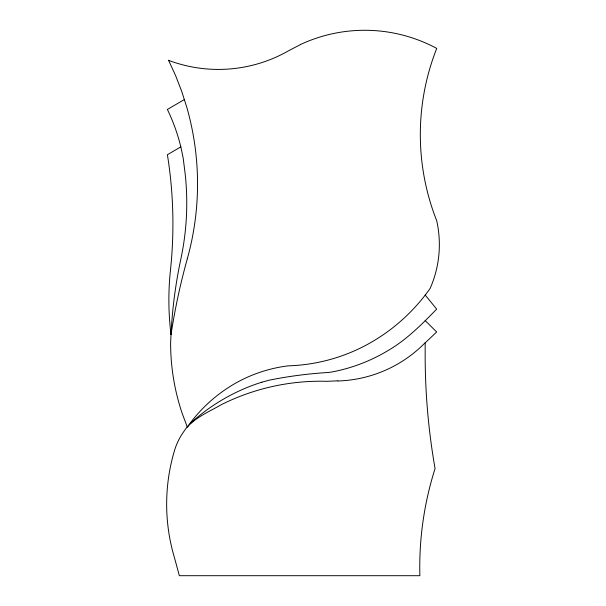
<?xml version="1.0" encoding="UTF-8"?>
<svg xmlns="http://www.w3.org/2000/svg" width="606" height="606" viewBox="0 0 606 606"><rect width="100%" height="100%" fill="white"/><g stroke="black" fill="none" stroke-linecap="round" stroke-linejoin="round"><path stroke-width="0.91" d="M187.186 426.7L184.512 430.571A64.615 64.615 0 0 0 174.46 450.675A187.299 187.299 0 0 0 174.46 557.702L179.346 575.7L419.867 575.7A325.49 325.49 0 0 1 435.07 468.544A654.851 654.851 0 0 1 425.162 356.078L425.162 342.89L436.668 331.974L425.162 320.566M184.33 99.589L167.377 109.444A189.08 189.08 0 0 1 180.83 146.857L183.186 158.121L185.269 174.748A268.844 268.844 0 0 1 180.838 259.073A470.529 470.529 0 0 0 171.021 334.603L170.612 342.898A220.152 220.152 0 0 0 182.262 413.618L187.322 427.056C200.086 408.914 216.872 393.658 236.234 382.81A142.736 142.736 0 0 1 288.153 365.857A177.414 177.414 0 0 0 355.472 350.374C385.348 336.913 411.3 315.203 430.139 288.411A108.86 108.86 0 0 0 436.684 220.66A234.537 234.537 0 0 1 436.729 48.412A152.045 152.045 0 0 0 300.409 44.549M187.322 427.056C196.382 416.799 209.82 411.383 221.501 404.573A221.94 221.94 0 0 1 326.793 381.303L337.913 380.856M180.838 146.857L167.4 154.719A436.699 436.699 0 0 1 170.46 270.109A281.858 281.858 0 0 0 171.021 334.603L171.862 329.209A646.981 646.981 0 0 1 187.322 258.739M300.432 44.602L288.986 50.548A141.44 141.44 0 0 1 168.513 60.327M261.86 382.219L268.852 380.257A425.503 425.503 0 0 1 298.637 375.296L303.636 374.675A424.874 424.874 0 0 1 328.687 372.463L332.118 371.94A169.945 169.945 0 0 0 387.757 350.73C406.421 339.868 421.746 324.498 436.668 309.113L425.162 294.986M168.544 60.252L175.619 75.636L181.739 91.445L186.89 107.618A278.646 278.646 0 0 1 187.315 258.732M190.314 423.442A191.519 191.519 0 0 1 261.845 382.181M425.086 342.814A127.54 127.54 0 0 1 337.913 380.985"/></g></svg>
